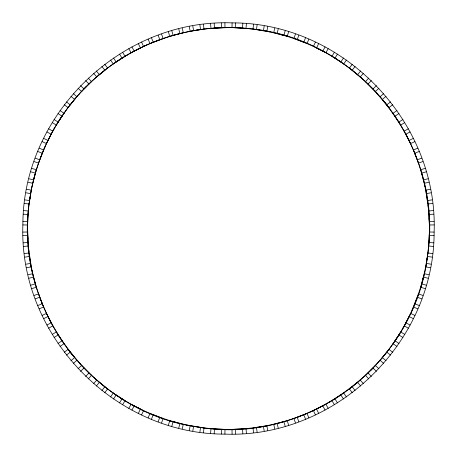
<?xml version="1.0" encoding="UTF-8"?>
<svg xmlns="http://www.w3.org/2000/svg" width="457" height="457" viewBox="0 0 457 457"><rect width="100%" height="100%" fill="white"/><g stroke="black" fill="none" stroke-linecap="round" stroke-linejoin="round"><path stroke-width="0.69" d="M22.879 224.913C18.731 335.518 114.227 434.407 224.913 434.121C335.518 438.269 434.407 342.773 434.121 232.087C438.269 121.482 342.773 22.593 232.087 22.879C121.482 18.731 22.593 114.227 22.879 224.913L27.626 224.993C28.34 167.605 55.217 111.268 99.363 74.6C140.465 39.81 195.973 22.844 249.499 28.694C358.562 37.908 443.467 144.646 427.906 252.984C416.384 363.504 306.487 446.318 197.07 426.929C92.097 412.385 13.624 307.572 29.259 202.754M27.597 228.54L27.66 223.724M224.913 434.121L224.993 429.374L210.991 428.637L202.754 427.741M232.087 22.879L232.007 27.626L246.009 28.363L254.246 29.259M27.688 222.776L28.185 213.219M428.815 243.781L429.312 234.224M429.34 233.276L429.34 223.707M221.325 434.024L221.491 429.283L213.219 428.815M243.781 28.185L235.504 27.717L235.675 22.976M214.156 433.647L214.487 428.917M242.513 28.083L242.844 23.353M28.26 212.277L28.363 210.991L23.633 210.574M428.74 244.724L427.741 254.246M210.574 433.367L210.991 428.637L212.277 428.74M246.426 23.633L246.009 28.363L244.724 28.26M203.439 432.619L204.016 427.906L186.73 425.016M253.561 24.381L252.984 29.094L270.27 31.984M29.385 201.817L30.882 192.363M427.615 255.183L426.118 264.637M199.88 432.151L200.537 427.449M257.12 24.849L256.463 29.551L255.183 29.385M29.716 199.452L30.065 197.11M426.935 259.89L427.284 257.548M192.791 431.025L193.614 426.352L201.817 427.615M256.457 29.551L263.403 30.653L264.209 25.975M31.053 191.432L31.984 186.73M425.947 265.568L423.953 274.931M189.261 430.374L190.163 425.713L191.432 425.947M267.739 26.626L266.837 31.287L265.568 31.053M31.979 186.764L33.047 182.069M182.24 428.877L183.308 424.256L169.764 420.629L161.892 418.029M274.76 28.123L273.692 32.744L287.236 36.371L295.108 38.971M33.264 181.149L35.383 173.112M423.736 275.851L421.617 283.888L426.181 285.185M178.75 428.043L179.898 423.439L173.112 421.617L171.815 426.181M283.888 35.383L277.096 33.561L278.25 28.957M34.429 176.539L33.561 179.898L28.957 178.75M422.571 280.461L423.439 277.102L428.043 278.25M38.971 161.892L36.371 169.764L32.744 183.308L28.123 182.24M418.029 295.108L420.629 287.236L424.256 273.692L428.877 274.76M285.185 30.819L283.877 35.378L285.094 35.743M36.012 170.998L36.371 169.764L31.836 168.376M425.164 288.624L420.629 287.236L420.988 286.002M36.126 170.598L36.371 169.764M420.629 287.236L420.874 286.402M35.743 171.906L35.383 173.112L30.819 171.815M421.257 285.094L421.617 283.888M168.376 425.164L169.764 420.629L170.998 420.988M288.624 31.836L287.236 36.371L286.002 36.012M161.55 422.948L163.092 418.458L149.999 413.431L142.447 410.032M295.451 34.052L293.908 38.542L307.001 43.569L314.553 46.968M39.285 161.001L42.712 152.067M414.288 304.933L417.715 295.999M158.162 421.748L159.784 417.287L152.067 414.288M304.933 42.712L297.21 39.708L298.838 35.252M44.963 146.783L38.542 163.092L34.052 161.55M412.037 310.217L418.458 293.908L422.948 295.451M151.461 419.178L153.238 414.773M303.762 42.227L305.539 37.822M43.078 151.193L43.564 150.005L39.199 148.148M417.801 308.852L413.431 307.001L413.922 305.807M43.232 150.804L43.569 149.999M413.431 307.001L413.768 306.196M148.148 417.801L149.999 413.431L151.193 413.922M308.852 39.199L307.001 43.569L305.807 43.078M44.009 148.993L46.968 142.447M412.991 308.007L410.032 314.553M141.59 414.882L143.595 410.58L131.102 404.217L123.944 400.041M315.41 42.118L313.405 46.42L325.898 52.784L333.056 56.959M47.374 141.596L51.721 133.067M405.279 323.933L409.626 315.404M138.351 413.339L140.43 409.072L133.067 405.279M323.933 51.721L316.564 47.928L318.649 43.661M131.953 410.078L134.181 405.89M322.819 51.11L325.047 46.922M52.172 132.233L54.514 128.046M404.828 324.767L402.486 328.954M128.8 408.364L131.102 404.217L132.233 404.828M328.2 48.636L325.898 52.784L324.767 52.172M53.332 130.142L56.959 123.944M403.668 326.858L400.041 333.056M122.585 404.776L125.029 400.709L113.267 393.071L106.584 388.176M334.415 52.224L331.971 56.291L343.733 63.929L350.416 68.824M57.451 123.139L62.666 115.107M394.334 341.893L399.549 333.861M119.523 402.903L122.036 398.875L115.107 394.334M337.477 54.097L334.964 58.125L341.893 62.666M65.962 110.411L56.291 125.029L52.224 122.585M388.176 350.416L393.077 343.727L400.709 331.971L404.776 334.415M61.946 116.147L59.987 119.111M395.054 340.853L397.013 337.889M113.502 398.99L116.158 395.059M340.842 61.941L343.498 58.01M63.203 114.33L64.574 112.371M392.426 344.629L393.797 342.67M110.543 396.956L113.267 393.071L114.33 393.797M342.67 63.203L343.727 63.923L346.457 60.044M65.939 110.44L68.824 106.584M104.739 392.74L107.595 388.947L94.068 377.802M352.261 64.26L349.405 68.053L362.932 79.198M69.401 105.835L72.366 102.065M381.572 358.602L387.599 351.165M101.888 390.552L104.813 386.816L98.398 381.572M358.602 75.428L352.187 70.184L355.112 66.448M75.428 98.398L72.343 102.094M96.313 386.039L99.363 382.4M357.637 74.6L360.687 70.961M76.039 97.678L79.198 94.068M380.961 359.322L374.557 366.44M93.582 383.709L96.695 380.127L97.678 380.961M363.418 73.291L360.305 76.873L359.322 76.039M79.175 94.096L82.443 90.56M88.247 378.904L91.486 375.431L81.569 365.514L76.051 359.339M368.753 78.096L365.514 81.569L375.431 91.486L380.949 97.661M83.094 89.875L86.442 86.442M370.558 370.558L373.906 367.125M85.642 376.431L88.938 373.021L83.105 367.137M373.895 89.863L368.056 83.979L371.358 80.569M84.756 88.155L89.863 83.105M372.244 368.845L367.137 373.895M80.569 371.358L83.979 368.062M373.021 88.938L376.431 85.642M90.549 82.454L97.661 76.051M366.451 374.546L359.339 380.949M78.096 368.753L81.569 365.514L82.454 366.451M378.904 88.247L375.431 91.486L374.546 90.549M73.291 363.418L76.873 360.305L68.053 349.405L63.209 342.687M383.709 93.582L380.127 96.695L388.947 107.595L393.791 114.313M98.381 75.439L105.818 69.413M358.619 381.561L351.182 387.587M70.961 360.687L74.6 357.637L69.413 351.182M386.039 96.313L382.4 99.363L387.587 105.818M100.214 73.903L99.358 74.6L96.313 70.961M356.786 383.097L357.642 382.4L360.687 386.039M114.313 63.209L107.589 68.053L96.695 76.873L93.582 73.291M342.687 393.791L349.411 388.947L360.305 380.127L363.418 383.709M66.448 355.112L70.184 352.187M386.816 104.813L390.552 101.888M106.572 68.836L107.589 68.053L104.739 64.26M352.261 392.74L349.405 388.947L350.428 388.164M106.904 68.579L107.595 68.053M349.405 388.947L350.096 388.421M64.26 352.261L68.053 349.405L68.836 350.428M392.74 104.739L388.947 107.595L388.164 106.572M60.044 346.457L63.929 343.733L56.291 331.971L52.178 324.784M396.956 110.543L393.071 113.267L400.709 125.029L404.822 132.216M115.095 62.678L119.077 60.01M341.905 394.322L333.878 399.538M58.01 343.498L61.941 340.842M395.059 116.158L398.99 113.502M123.122 57.462L119.049 60.027M54.097 337.477L58.125 334.964L62.678 341.905M394.322 115.095L398.881 122.048L402.903 119.523M123.927 56.965L128.046 54.514M333.073 400.035L328.954 402.486M52.224 334.415L56.291 331.971L56.965 333.073M404.776 122.585L400.709 125.029L400.035 123.927M125.978 55.737L132.216 52.178M331.022 401.263L324.784 404.822M48.636 328.2L52.784 325.898L46.42 313.405L43.084 305.824M408.364 128.8L404.217 131.102L410.58 143.595L413.916 151.176M133.05 51.727L137.294 49.493M315.421 409.615L323.95 405.273M46.922 325.047L51.11 322.819L49.493 319.706M407.507 137.294L405.885 134.175L410.078 131.953M141.579 47.385L137.26 49.51M43.661 318.649L47.928 316.57L50.607 321.842M406.393 135.158L409.078 140.442L413.339 138.351M142.43 46.974L146.783 44.963M314.57 410.026L310.217 412.037M42.118 315.41L46.42 313.405L46.974 314.57M414.882 141.59L410.58 143.595L410.026 142.43M144.601 45.963L151.176 43.084M312.399 411.037L305.824 413.916M39.199 308.852L43.569 307.001L37.428 290.583M417.801 148.148L413.431 149.999L418.458 163.092L420.983 170.981M152.05 42.718L160.984 39.291M296.016 417.709L304.95 414.282M37.822 305.539L42.227 303.762L39.291 296.016M419.178 151.461L414.773 153.238L417.709 160.984M166.417 37.428L149.999 43.569L148.148 39.199M286.019 420.983L293.914 418.458L307.001 413.431L308.852 417.801M298.238 416.898L300.5 416.059M156.465 40.953L158.762 40.102M35.252 298.838L39.713 297.216M417.287 159.784L421.748 158.162M161.875 38.976L164.137 38.194M292.863 418.806L295.125 418.024M34.052 295.451L38.542 293.908L38.976 295.125M418.024 161.875L418.458 163.086L422.948 161.55M166.382 37.44L170.981 36.017M31.836 288.624L36.371 287.236L32.744 273.692L31.059 265.586M425.164 168.376L420.629 169.764L424.256 183.308L425.941 191.414M171.889 35.749L176.505 34.441M278.25 428.043L277.102 423.439L285.111 421.251M30.819 285.185L35.378 283.877L34.441 280.495M428.043 178.75L423.439 179.898L421.622 173.117L426.181 171.815M179.909 33.561L176.465 34.452M28.957 278.25L33.561 277.102L33.27 275.868M182.052 33.047L191.414 31.059M274.948 423.953L265.586 425.941M181.132 33.27L179.909 33.561L178.75 28.957M275.868 423.73L277.091 423.439M28.123 274.76L32.744 273.692L33.047 274.948M428.877 182.24L424.256 183.308L423.953 182.052M26.626 267.739L31.287 266.837L28.694 249.499M430.374 189.261L425.713 190.163L428.306 207.501M192.346 30.887L197.07 30.071M259.93 426.929L264.654 426.113M25.975 264.209L30.648 263.386L30.071 259.93M427.615 201.8L426.352 193.608L431.025 192.791M194.699 30.47L201.8 29.385M262.301 426.53L255.2 427.615M24.849 257.12L29.551 256.463M427.449 200.537L432.151 199.88M202.737 29.265L207.501 28.694M254.263 427.735L244.741 428.735M24.381 253.561L29.094 252.984L29.265 254.263M432.619 203.439L427.906 204.016L427.735 202.737M207.461 28.7L212.259 28.265M23.633 246.426L28.363 246.009L27.597 228.5M433.367 210.574L428.637 210.991L429.374 224.993L434.121 224.913M213.202 28.191L222.759 27.688M243.798 428.809L234.241 429.312M23.353 242.844L28.083 242.513L27.688 234.241M429.312 222.759L428.912 214.482L433.647 214.156M215.584 28.02L214.482 28.088L214.156 23.353M241.416 428.98L242.518 428.912L242.844 433.647M228.5 27.597L210.991 28.363L210.574 23.633M223.724 429.34L232.013 429.374L246.009 428.637L246.426 433.367M22.976 235.675L27.717 235.509M429.283 221.491L434.024 221.325M223.707 27.66L224.987 27.626L224.913 22.879M232.087 434.121L232.007 429.374L233.293 429.34M224.124 27.649L224.993 27.626M232.007 429.374L232.876 429.352M22.879 232.087L27.626 232.007L27.66 233.293M228.46 27.597L233.276 27.66M434.121 232.087L429.374 232.007L428.637 246.009L433.367 246.426M234.224 27.688L235.509 27.717M221.496 429.283L222.776 429.312M22.976 221.325L27.717 221.491M429.283 235.509L434.024 235.675M23.353 214.156L28.083 214.487M428.917 242.513L433.647 242.844M247.106 28.471L249.465 28.694M207.535 428.306L209.894 428.529M24.381 203.439L29.094 204.016L31.287 190.163L26.626 189.261M432.619 253.561L427.906 252.984L425.713 266.837L430.374 267.739M24.849 199.88L29.551 200.537M427.449 256.463L432.151 257.12M25.975 192.791L30.648 193.614M426.352 263.386L431.025 264.209M263.398 30.648L264.637 30.882M192.363 426.118L193.597 426.347M267.911 31.51L274.931 33.047M189.089 425.49L182.069 423.953M275.851 33.264L277.096 33.561M179.904 423.439L181.149 423.736M280.461 34.429L282.82 35.086M174.18 421.914L176.539 422.571M171.906 421.257L173.112 421.617M295.999 39.285L297.21 39.708M159.79 417.292L161.001 417.715M35.252 158.162L39.713 159.784M417.287 297.216L421.748 298.838M37.822 151.461L42.227 153.238M414.773 303.762L419.178 305.539M42.118 141.59L46.42 143.595L52.784 131.102L48.636 128.8M414.882 315.41L410.58 313.405L404.217 325.898L408.364 328.2M315.404 47.374L316.564 47.928M140.436 409.072L141.596 409.626M43.661 138.351L47.928 140.43M409.072 316.57L413.339 318.649M317.552 48.425L319.677 49.476M137.323 407.524L139.448 408.575M46.922 131.953L51.11 134.181M405.89 322.819L410.078 325.047M333.861 57.451L335.889 58.719M123.139 399.549L121.111 398.281M54.097 119.523L58.125 122.036M398.875 334.964L402.903 337.477M58.01 113.502L61.941 116.158M395.059 340.842L398.99 343.498M343.018 63.437L343.733 63.929M113.267 393.071L113.982 393.563M60.044 110.543L63.929 113.267M393.071 343.733L396.956 346.457M64.26 104.739L68.053 107.595L76.873 96.695L73.291 93.582M392.74 352.261L388.947 349.405L380.127 360.305L383.709 363.418M351.165 69.401L352.187 70.184M104.813 386.816L105.835 387.599M66.448 101.888L70.184 104.813M386.816 352.187L390.552 355.112M70.961 96.313L74.6 99.363M382.4 357.637L386.039 360.687M361.127 77.61L366.44 82.443M95.873 379.39L90.56 374.557M78.096 88.247L81.569 91.486L91.486 81.569L88.247 78.096M378.904 368.753L375.431 365.514L365.514 375.431L368.753 378.904M367.125 83.094L368.056 83.979M88.944 373.021L89.875 373.906M80.569 85.642L83.979 88.938M373.021 368.062L376.431 371.358M85.642 80.569L88.938 83.979M368.062 373.021L371.358 376.431M376.174 92.297L377.779 94.039M79.221 362.961L80.826 364.703M384.634 102.065L386.131 103.956M70.869 353.044L72.366 354.935M101.888 66.448L104.813 70.184M352.187 386.816L355.112 390.552M110.543 60.044L113.267 63.929L125.029 56.291L122.585 52.224M346.457 396.956L343.733 393.071L331.971 400.709L334.415 404.776M113.502 58.01L116.158 61.941M340.842 395.059L343.498 398.99M119.523 54.097L122.036 58.125M334.964 398.875L337.477 402.903M398.887 122.048L399.538 123.122M57.462 333.878L58.113 334.952M128.8 48.636L131.102 52.784L143.595 46.42L141.59 42.118M328.2 408.364L325.898 404.217L313.405 410.58L315.41 414.882M405.273 133.05L405.885 134.175M51.115 322.825L51.727 323.95M131.953 46.922L134.181 51.11M322.819 405.89L325.047 410.078M138.351 43.661L140.43 47.928M316.57 409.072L318.649 413.339M409.078 140.442L409.615 141.579M47.385 315.421L47.922 316.558M414.282 152.05L415.173 154.266M42.718 304.95L41.827 302.734M151.461 37.822L153.238 42.227M303.762 414.773L305.539 419.178M158.162 35.252L159.784 39.713M297.216 417.287L298.838 421.748M418.166 162.269L418.458 163.092M38.542 293.908L38.834 294.731M161.55 34.052L163.092 38.542M293.908 418.458L295.451 422.948M37.44 290.618L36.017 286.019M168.376 31.836L169.764 36.371L183.308 32.744L182.24 28.123M288.624 425.164L287.236 420.629L273.692 424.256L274.76 428.877M421.251 171.889L421.622 173.117M35.378 283.883L35.749 285.111M171.815 30.819L173.123 35.378M283.877 421.622L285.185 426.181M33.561 277.091L34.452 280.535M423.439 179.909L423.73 181.132M424.49 184.382L425.004 186.69M31.996 270.31L32.51 272.618M189.261 26.626L190.163 31.287L204.016 29.094L203.439 24.381M267.739 430.374L266.837 425.713L252.984 427.906L253.561 432.619M426.113 192.346L426.352 193.608M30.648 263.392L30.887 264.654M192.791 25.975L193.614 30.648M263.386 426.352L264.209 431.025M30.076 259.964L29.385 255.2M199.88 24.849L200.537 29.551M256.463 427.449L257.12 432.151M428.026 205.113L428.735 212.259M28.974 251.887L28.265 244.741M428.809 213.202L428.912 214.482M28.088 242.518L28.191 243.798M429.129 217.983L429.232 220.394M27.768 236.606L27.871 239.051M221.325 22.976L221.491 27.717M235.509 429.283L235.675 434.024"/></g></svg>
